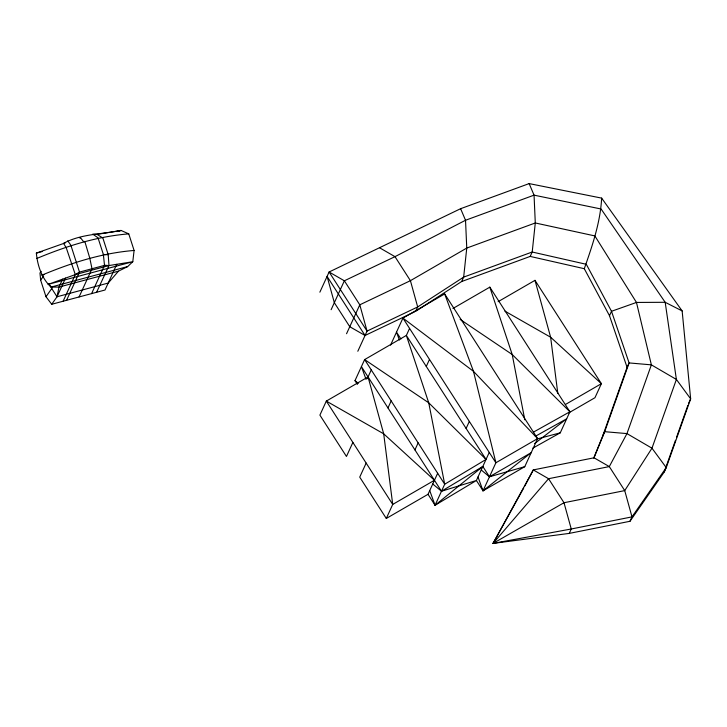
<?xml version="1.0" encoding="UTF-8"?>
<svg xmlns="http://www.w3.org/2000/svg" width="727" height="727" viewBox="0 0 727 727"><rect width="100%" height="100%" fill="white"/><g stroke="black" fill="none" stroke-linecap="round" stroke-linejoin="round"><path stroke-width="1.09" d="M319.862 292.181L329.104 271.998L460.618 208.694L529.147 183.595L601.647 198.117C600.402 222.353 592.251 245.98 584.29 268.699L609.49 315.691L627.083 367.335L602.674 436.082L593.723 458.028M63.122 301.223L75.308 274.606L66.284 247.871L63.567 243.336C81.124 233.749 101.862 234.348 121.036 230.45L128.761 233.867L134.095 250.461L132.787 261.72L127.634 266.591L118.474 271.162L58.996 287.074L51.026 287.092C41.766 278.514 37.459 265.41 36.35 253.114L65.285 242.873M52.171 286.438L51.744 288.537L45.983 296.716L51.726 304.277L105.006 290.018L116.774 264.301M51.726 304.277L57.024 296.761L58.996 287.074L62.622 279.159M629.973 521.286L631.99 516.879L624.729 490.607L609.299 466.589L594.032 457.801L533.3 469.915L493.042 543.405L569.241 533.4L629.973 521.286L664.224 472.005L675.492 440.271M676.619 437.1L687.878 405.366M594.032 457.801L604.691 431.684L629.1 362.927L611.507 311.283L586.307 264.301L532.2 252.015L463.662 277.114L417.68 306.948L367.062 331.085L357.82 351.259M79.952 238.138L80.252 237.465L83.632 241.709M51.072 286.465L51.744 288.537L57.024 296.761L65.557 278.105M66.566 300.306L79.488 272.08L70.828 245.135L67.738 240.819M79.079 296.952L92.002 268.736L89.766 258.085L84.795 241.4M91.593 293.608L104.515 265.382L103.361 254.441L98.027 237.856L92.774 234.121L97.054 234.376L121.036 230.45L116.82 231.586M96.609 292.263L108.968 265.564L132.787 261.72L48.091 284.384L75.308 274.606L108.968 265.564L108.205 254.632L102.87 238.047L97.054 234.376M331.121 309.711L344.362 280.795L394.988 256.658L465.525 220.263L534.054 195.154L601.102 209.012L665.187 302.296L676.392 379.449L651.974 448.205L624.729 490.607L563.998 502.73L493.042 543.405L523.722 487.981M346.552 333.729L359.792 304.813L410.419 280.677L466.761 248.071L535.29 222.971L594.859 235.921L636.47 302.441L651.365 364.854L626.956 433.601L609.299 466.589L548.567 478.711L493.042 543.405L571.258 528.992L631.99 516.879L666.241 467.597L690.65 398.85L682.144 310.929L601.647 198.117M357.402 384.392L354.994 380.639L364.627 359.592L406.357 335.438L409.574 328.422M367.253 378.694L371.27 369.925M390.544 345.152L402.931 318.09L444.67 293.944L537.616 438.617L524.767 466.679L483.037 490.825L476.394 480.492L489.244 452.43M352.877 442.425L346.452 456.456L319.898 415.117L326.323 401.086L368.053 376.94L383.692 433.819L392.716 504.429L386.291 518.46L359.729 477.121L366.154 463.09M387.973 407.938L391.181 400.922M379.721 247.862L394.988 256.658L410.419 280.677L417.68 306.948L415.671 311.347L461.645 281.522L463.662 277.114L466.761 248.071L465.525 220.263L460.618 208.694M426.276 366.444L429.493 359.429M414.926 449.895L418.143 442.879M461.645 281.522L530.183 256.422L532.2 252.015L535.29 222.971L534.054 195.154L529.147 183.595M386.291 518.46L428.021 494.305L437.663 473.259M466.116 428.448L469.324 421.433M428.021 494.305L435.064 505.265L444.697 484.218L486.036 459.446L406.357 335.438L428.739 402.813L444.697 484.218L364.627 359.592L428.739 402.813L486.036 459.446M609.49 315.691L611.507 311.283L636.47 302.441L665.187 302.296L682.144 310.929M532.827 448.141L560.263 432.819L569.904 411.773L489.825 287.147L452.948 308.484M627.083 367.335L629.1 362.927L651.365 364.854L676.392 379.449L690.65 398.85L688.633 403.249M602.674 436.082L604.691 431.684L626.956 433.601L651.974 448.205L666.241 467.597L664.224 472.005M569.241 533.4L571.258 528.992L563.998 502.73L548.567 478.711L533.3 469.915L524.803 486.027M41.157 271.335L39.976 273.007L40.648 280.122L45.983 296.716M40.648 280.122L43.211 276.496M118.474 271.162L108.187 283.067L57.024 296.761M429.73 490.589L435.064 505.265L482.819 466.461L489.462 476.794L524.767 466.679M482.937 490.889L531.192 452.648L489.462 476.794L481.219 469.969M534.609 443.606L566.687 418.788L535.336 436.3M75.308 274.606L79.488 272.08L104.515 265.382L108.968 265.564L104.515 265.382M482.819 466.461L441.489 491.234L432.747 484M435.064 505.265L476.394 480.492L441.489 491.234L361.419 366.608L366.063 379.385M498.113 301.687L534.99 280.34L601.383 383.683L594.959 397.714L568.759 412.881M565.47 404.466L601.383 383.683L550.63 337.228L504.929 311.147M533.645 432.02L569.904 411.773L512.208 354.512L460.173 319.435M365.045 335.483L327.086 276.405L334.338 302.696L349.769 326.714L365.045 335.483L414.654 311.828M36.704 258.503C66.366 246.135 96.6 236.484 128.761 233.867M43.629 276.56L42.039 275.088C71.7 262.729 101.934 253.069 134.095 250.461M493.042 543.405L495.196 542.751M36.35 253.114L42.275 251.533M42.039 275.088L44.183 274.515M127.634 266.591L51.026 287.092L48.709 283.466M537.162 438.963L560.263 432.819M103.361 254.441L108.023 254.723M530.183 256.422L584.29 268.699M354.994 380.639L358.293 383.365M400.931 339.009L396.506 332.121L399.387 340.036M444.67 293.944L473.486 371.343L495.887 462.763L483.037 490.825L478.002 476.985M489.825 287.147L512.208 354.512L524.785 419.806M534.99 280.34L550.63 337.228L557.791 393.262M434.446 480.274L392.716 504.429L326.323 401.086L383.692 433.819L434.446 480.274M537.616 438.617L495.887 462.763L402.931 318.09L473.486 371.343L537.616 438.617M344.362 280.795L329.104 271.998L367.062 331.085L359.792 304.813L344.362 280.795"/></g></svg>
